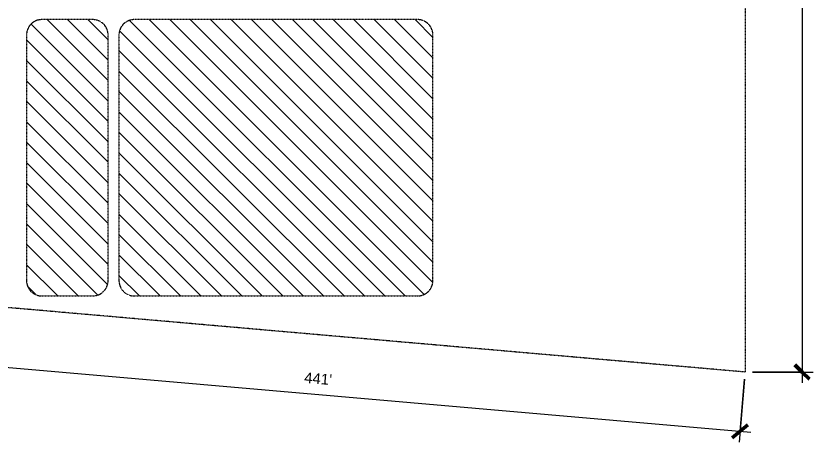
# Model space of a CAD drawing. Header units: inches. Extents: x -7427 to 42674, y -36022 to 16764.
# Drawn here: x 36507 to 41469, y -35768 to -33114 of the extents above; entities that cross this region are included whole.
import ezdxf

# ---------------------------------------------------------------- set-up
doc = ezdxf.new("R2010")
doc.units = ezdxf.units.IN
doc.header["$MEASUREMENT"] = 0
doc.linetypes.add('Hidden 1_8_', pattern=[0.1875, 0.125, -0.0625])
for name, color, linetype, lineweight in [('A-ANNO-DIMS', 211, 'Continuous', 9), ('A-ANNO-DIMS-720', 211, 'Continuous', 9), ('A-DETL-GENF', 92, 'Continuous', 9), ('A-DETL-HDLN', 90, 'Hidden 1_8_', 9)]:
    doc.layers.add(name, color=color, linetype=linetype, lineweight=lineweight)
doc.styles.add('Arial_2', font='arial.ttf', dxfattribs={"height": 66.388473})
doc.dimstyles.new('Linear_-_3_32__Arial', dxfattribs={"dimscale": 12, "dimtxt": 67.5, "dimasz": 7.5, "dimexe": 5.625, "dimexo": 3.75, "dimgap": 3.75, "dimtad": 1, "dimdec": 0, "dimrnd": 12, "dimzin": 1, "dimdsep": 46, "dimlunit": 4, "dimtxsty": 'Arial_2', "dimblk1": 'OBLIQUE', "dimblk2": 'OBLIQUE', "dimsah": 1, "dimcen": 0.09, "dimdle": 5.625, "dimazin": 0, "dimtfac": 1, "dimtdec": 4, "dimtix": 1, "dimtmove": 0, "dimatfit": 3, "dimfxl": 0, "dimtvp": 1, "dimfrac": 2, "dimtolj": 1, "dimtzin": 0, "dimarcsym": 0})
pattern_1 = [(135, (0, 0), (-63.63961, -63.63961), [])]

# ---------------------------------------------------------------- blocks, each defined once
blk = doc.blocks.new('DIMBLOCK37-Level 1')
at = {"layer": 'A-ANNO-DIMS-720', "lineweight": 50}
for p, q in [((41401.1, -29070.1), (41356.1, -29025.1)), ((41401.1, -29070.1), (41446.1, -29115.1)), ((41401.1, -35332), (41356.1, -35287)), ((41401.1, -35332), (41446.1, -35377))]:
    blk.add_line(p, q, dxfattribs=at)
at = {"layer": 'A-ANNO-DIMS-720'}
for p, q in [((41401.1, -29002.6), (41401.1, -35399.5)), ((41091.1, -29070.1), (41468.6, -29070.1)), ((41401.1, -29070.1), (41091.1, -29070.1)), ((41091.1, -35332), (41468.6, -35332)), ((41401.1, -35332), (41091.1, -35332))]:
    blk.add_line(p, q, dxfattribs=at)
at = {"layer": 'A-ANNO-DIMS-720', "color": 0, "insert": (41269.9, -32286.2), "char_height": 66.39, "width": 204.369, "attachment_point": 1, "rotation": 90, "line_spacing_factor": 0.938532, "style": 'Arial_2', "bg_fill": 3, "box_fill_scale": 1.25, "bg_fill_color": 0, "bg_fill_transparency": 0}
blk.add_mtext("522'", dxfattribs=at)
blk = doc.blocks.new('_Oblique')
at = {"color": 0, "linetype": 'ByBlock', "lineweight": -2}
blk.add_line((-0.5, -0.5), (0.5, 0.5), dxfattribs=at)
blk = doc.blocks.new('DIMBLOCK38-Level 1')
at = {"layer": 'A-ANNO-DIMS-720'}
for p, q in [((35770.5, -34915.6), (35736.2, -35306.8)), ((35742.1, -35239.5), (35770.5, -34915.6)), ((35674.9, -35233.7), (41081.1, -35706.6)), ((41042.2, -35376.8), (41008, -35768)), ((41013.8, -35700.8), (41042.2, -35376.8))]:
    blk.add_line(p, q, dxfattribs=at)
at = {"layer": 'A-ANNO-DIMS-720', "lineweight": 50}
for p, q in [((35742.1, -35239.5), (35790.9, -35198.6)), ((35742.1, -35239.5), (35693.4, -35280.5)), ((41013.8, -35700.8), (41062.6, -35659.9)), ((41013.8, -35700.8), (40965.1, -35741.7))]:
    blk.add_line(p, q, dxfattribs=at)
at = {"layer": 'A-ANNO-DIMS-720', "color": 0, "insert": (38304.6, -35332.1), "char_height": 66.39, "width": 204.369, "attachment_point": 1, "rotation": 355, "line_spacing_factor": 0.938532, "style": 'Arial_2', "bg_fill": 3, "box_fill_scale": 1.25, "bg_fill_color": 0, "bg_fill_transparency": 0}
blk.add_mtext("441'", dxfattribs=at)

msp = doc.modelspace()

# ---------------------------------------------------------------- hatches: boundary and pattern name
at = {"layer": 'A-DETL-GENF'}
h = msp.add_hatch(dxfattribs=at)
h.set_pattern_fill('FP_1', color=9, style=0, pattern_type=2)
h.set_pattern_definition(pattern_1)
h.paths.add_polyline_path([(36668.4, -34857.7), (36991.2, -34857.4), (36998, -34856.7), (37004.7, -34855.5), (37011.4, -34853.8), (37017.9, -34851.6), (37024.2, -34849), (37030.3, -34845.9), (37036.2, -34842.4), (37041.9, -34838.5), (37047.2, -34834.2), (37052.2, -34829.6), (37056.9, -34824.6), (37061.2, -34819.2), (37065.1, -34813.6), (37068.6, -34807.7), (37071.7, -34801.6), (37074.3, -34795.2), (37076.4, -34788.7), (37078.1, -34782.1), (37079.4, -34775.3), (37080.1, -34768.5), (37080.3, -34761.7), (37080.1, -33225.5), (37079.4, -33218.7), (37078.1, -33212), (37076.4, -33205.3), (37074.3, -33198.8), (37071.7, -33192.5), (37068.6, -33186.4), (37065.1, -33180.5), (37061.2, -33174.8), (37056.9, -33169.5), (37052.2, -33164.5), (37047.2, -33159.8), (37041.9, -33155.5), (37036.2, -33151.6), (37030.3, -33148.1), (37024.2, -33145), (37017.9, -33142.4), (37011.4, -33140.2), (37004.7, -33138.6), (36998, -33137.3), (36991.2, -33136.6), (36984.3, -33136.4), (36661.5, -33136.6), (36654.7, -33137.3), (36648, -33138.6), (36641.3, -33140.2), (36634.8, -33142.4), (36628.5, -33145), (36622.4, -33148.1), (36616.5, -33151.6), (36610.9, -33155.5), (36605.5, -33159.8), (36600.5, -33164.5), (36595.8, -33169.5), (36591.5, -33174.8), (36587.6, -33180.5), (36584.1, -33186.4), (36581.1, -33192.5), (36578.4, -33198.8), (36576.3, -33205.3), (36574.6, -33212), (36573.4, -33218.7), (36572.6, -33225.5), (36572.4, -33232.4), (36572.6, -34768.5), (36573.4, -34775.3), (36574.6, -34782.1), (36576.3, -34788.7), (36578.4, -34795.2), (36581.1, -34801.6), (36584.1, -34807.7), (36587.6, -34813.6), (36591.5, -34819.2), (36595.8, -34824.6), (36600.5, -34829.6), (36605.5, -34834.2), (36610.9, -34838.5), (36616.5, -34842.4), (36622.4, -34845.9), (36628.5, -34849), (36634.8, -34851.6), (36641.3, -34853.8), (36648, -34855.5), (36655, -34856.7), (36661.5, -34857.4)], flags=0)
h = msp.add_hatch(dxfattribs=at)
h.set_pattern_fill('FP_1', color=9, style=0, pattern_type=2)
h.set_pattern_definition(pattern_1)
h.paths.add_polyline_path([(38380.6, -34857.7), (39013.2, -34857.4), (39020, -34856.7), (39026.8, -34855.5), (39033.4, -34853.8), (39039.9, -34851.6), (39046.2, -34849), (39052.4, -34845.9), (39058.2, -34842.4), (39063.9, -34838.5), (39069.2, -34834.2), (39074.2, -34829.6), (39078.9, -34824.6), (39083.2, -34819.2), (39087.1, -34813.6), (39090.6, -34807.7), (39093.7, -34801.6), (39096.3, -34795.2), (39098.5, -34788.7), (39100.2, -34782.1), (39101.4, -34775.3), (39102.1, -34768.5), (39102.3, -34761.7), (39102.1, -33225.5), (39101.4, -33218.7), (39100.2, -33212), (39098.5, -33205.3), (39096.3, -33198.8), (39093.7, -33192.5), (39090.6, -33186.4), (39087.1, -33180.5), (39083.2, -33174.8), (39078.9, -33169.5), (39074.2, -33164.5), (39069.2, -33159.8), (39063.9, -33155.5), (39058.2, -33151.6), (39052.4, -33148.1), (39046.2, -33145), (39039.9, -33142.4), (39033.4, -33140.2), (39026.8, -33138.6), (39020, -33137.3), (39013.2, -33136.6), (39006.3, -33136.4), (37236.9, -33136.6), (37230.1, -33137.3), (37223.4, -33138.6), (37216.7, -33140.2), (37210.2, -33142.4), (37203.9, -33145), (37197.8, -33148.1), (37191.9, -33151.6), (37186.3, -33155.5), (37180.9, -33159.8), (37175.9, -33164.5), (37171.2, -33169.5), (37166.9, -33174.8), (37163, -33180.5), (37159.5, -33186.4), (37156.5, -33192.5), (37153.8, -33198.8), (37151.7, -33205.3), (37150, -33212), (37148.8, -33218.7), (37148, -33225.5), (37147.8, -33232.4), (37148, -34768.5), (37148.8, -34775.3), (37150, -34782.1), (37151.7, -34788.7), (37153.8, -34795.2), (37156.5, -34801.6), (37159.5, -34807.7), (37163, -34813.6), (37166.9, -34819.2), (37171.2, -34824.6), (37175.9, -34829.6), (37180.9, -34834.2), (37186.3, -34838.5), (37191.9, -34842.4), (37197.8, -34845.9), (37203.9, -34849), (37210.2, -34851.6), (37216.7, -34853.8), (37223.4, -34855.5), (37230.1, -34856.7), (37236.9, -34857.4), (37243.8, -34857.7), (37517.8, -34857.7)], flags=0)

# ---------------------------------------------------------------- linework, layer by layer
at = {"layer": 'A-DETL-HDLN'}
for p, q in [((41046.1, -29070.1), (41046.1, -35332)), ((36984.3, -33136.4), (36668.4, -33136.4)), ((39006.3, -33136.4), (37243.8, -33136.4)), ((36572.4, -33232.4), (36572.4, -34761.7)), ((37080.3, -34761.7), (37080.3, -33232.4)), ((37147.8, -33232.4), (37147.8, -34761.7)), ((39102.3, -34761.7), (39102.3, -33232.4)), ((41046.1, -35332), (35774.4, -34870.7)), ((36668.4, -34857.7), (36984.3, -34857.7)), ((37243.8, -34857.7), (39006.3, -34857.7))]:
    msp.add_line(p, q, dxfattribs=at)
for centre, start, end in [((36668.4, -33232.4), 90, 180), ((36984.3, -33232.4), 0, 90), ((37243.8, -33232.4), 90, 180), ((39006.3, -33232.4), 0, 90), ((36668.4, -34761.7), 180, 270), ((36984.3, -34761.7), 270, 360), ((37243.8, -34761.7), 180, 270), ((39006.3, -34761.7), 270, 0)]:
    msp.add_arc(centre, 96, start, end, dxfattribs=at)

# ---------------------------------------------------------------- next in the draw order: dimensions: what is measured, and where the dimension line sits
at = {"layer": 'A-ANNO-DIMS'}
dim = msp.add_linear_dim(base=(41401.1, -35332), p1=(41046.1, -29070.1), p2=(41046.1, -35332), angle=90, dimstyle='Linear_-_3_32__Arial', override={"dimpost": '<>', "dimfxl": 6261.900272}, dxfattribs=at)
dim.commit()
dim.dimension.update_dxf_attribs({"geometry": 'DIMBLOCK37-Level 1', "text_midpoint": (41322.2, -32201)})

# ---------------------------------------------------------------- next in the draw order: dimensions: what is measured, and where the dimension line sits
dim = msp.add_linear_dim(base=(41013.8, -35700.8), p1=(35774.4, -34870.7), p2=(41046.1, -35332), angle=355, dimstyle='Linear_-_3_32__Arial', override={"dimpost": '<>', "dimfxl": 5291.862486}, dxfattribs=at)
dim.commit()
dim.dimension.update_dxf_attribs({"geometry": 'DIMBLOCK38-Level 1', "text_midpoint": (38384.9, -35391.6)})

doc.saveas('drawing.dxf')
